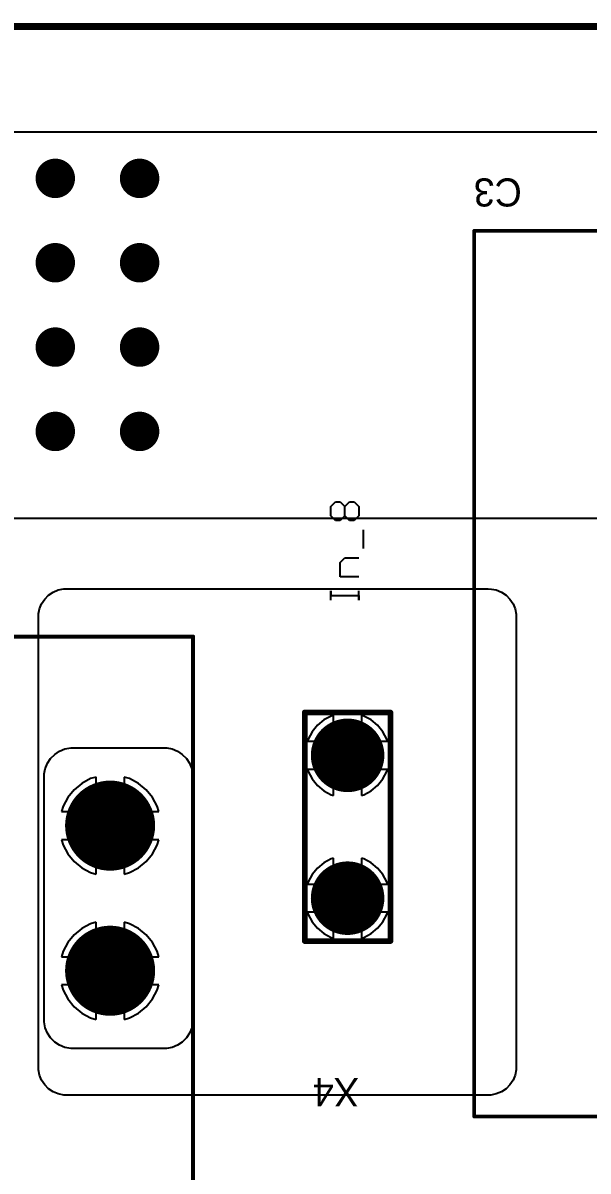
# Model space of a CAD drawing. Header units: millimetres. Extents: x 25 to 162, y 25 to 111.
# Drawn here: x 76.85 to 96.96, y 69.7 to 110.53 of the extents above; entities that cross this region are included whole.
import ezdxf

# ---------------------------------------------------------------- set-up
doc = ezdxf.new("R2010")
doc.units = ezdxf.units.MM
for name, color, linetype in [('BottomLayer', 5, 'Continuous'), ('BottomSolder', 6, 'Continuous'), ('Mechanical1', 6, 'Continuous'), ('MultiLayer', 9, 'Continuous'), ('PadHoleLayer', 156, 'Continuous'), ('TopLayer', 1, 'Continuous'), ('TopOverlay', 2, 'Continuous'), ('TopSolder', 216, 'Continuous'), ('ViaHoleLayer', 16, 'Continuous')]:
    doc.layers.add(name, color=color, linetype=linetype)

# ---------------------------------------------------------------- blocks, each defined once
blk = doc.blocks.new('MKP_W13_H24_L31_5_LS27_5_103')
at = {"layer": 'BottomLayer', "const_width": 1.25}
for points in [[(-14.36, 0, 1), (-13.11, 0, 1)], [(13.11, 0, 1), (14.36, 0, 1)]]:
    blk.add_lwpolyline(points, format="xyb", close=True, dxfattribs=at)
at = {"layer": 'BottomSolder', "const_width": 1.352}
for points in [[(-14.411, 0, 1), (-13.059, 0, 1)], [(13.059, 0, 1), (14.411, 0, 1)]]:
    blk.add_lwpolyline(points, format="xyb", close=True, dxfattribs=at)
at = {"layer": 'MultiLayer', "const_width": 1.25}
for points in [[(-14.36, 0, 1), (-13.11, 0, 1)], [(13.11, 0, 1), (14.36, 0, 1)]]:
    blk.add_lwpolyline(points, format="xyb", close=True, dxfattribs=at)
at = {"layer": 'PadHoleLayer', "const_width": 0.6}
for points in [[(-14.035, 0, 1), (-13.435, 0, 1)], [(13.435, 0, 1), (14.035, 0, 1)]]:
    blk.add_lwpolyline(points, format="xyb", close=True, dxfattribs=at)
at = {"layer": 'TopLayer', "const_width": 1.25}
for points in [[(-14.36, 0, 1), (-13.11, 0, 1)], [(13.11, 0, 1), (14.36, 0, 1)]]:
    blk.add_lwpolyline(points, format="xyb", close=True, dxfattribs=at)
at = {"layer": 'TopOverlay', "const_width": 0.127}
for points in [[(15.765, 6.5), (-15.735, 6.5)], [(-15.735, -6.5), (-15.735, 6.5)], [(15.765, -6.5), (15.765, 6.5)], [(15.765, -6.5), (-15.735, -6.5)]]:
    blk.add_lwpolyline(points, dxfattribs=at)
at = {"layer": 'TopOverlay', "const_width": 0.0635}
for points in [[(-15.767, 6.5, 1), (-15.703, 6.5, 1)], [(-15.767, 6.5, 1), (-15.703, 6.5, 1)], [(15.733, 6.5, 1), (15.797, 6.5, 1)], [(15.733, 6.5, 1), (15.797, 6.5, 1)], [(-15.767, -6.5, 1), (-15.703, -6.5, 1)], [(-15.767, -6.5, 1), (-15.703, -6.5, 1)], [(15.733, -6.5, 1), (15.797, -6.5, 1)], [(15.733, -6.5, 1), (15.797, -6.5, 1)]]:
    blk.add_lwpolyline(points, format="xyb", close=True, dxfattribs=at)
at = {"layer": 'TopSolder', "const_width": 1.352}
for points in [[(-14.411, 0, 1), (-13.059, 0, 1)], [(13.059, 0, 1), (14.411, 0, 1)]]:
    blk.add_lwpolyline(points, format="xyb", close=True, dxfattribs=at)
blk = doc.blocks.new('63849_1___________154719_1__123')
at = {"layer": 'BottomLayer', "const_width": 1.206}
for points in [[(-0.603, 0, 1), (0.603, 0, 1)], [(4.477, 0, 1), (5.683, 0, 1)]]:
    blk.add_lwpolyline(points, format="xyb", close=True, dxfattribs=at)
at = {"layer": 'BottomSolder', "const_width": 1.308}
for points in [[(-0.654, 0, 1), (0.654, 0, 1)], [(4.426, 0, 1), (5.734, 0, 1)]]:
    blk.add_lwpolyline(points, format="xyb", close=True, dxfattribs=at)
at = {"layer": 'MultiLayer', "const_width": 1.206}
for points in [[(-0.603, 0, 1), (0.603, 0, 1)], [(4.477, 0, 1), (5.683, 0, 1)]]:
    blk.add_lwpolyline(points, format="xyb", close=True, dxfattribs=at)
at = {"layer": 'PadHoleLayer', "const_width": 0.75}
for points in [[(-0.375, 0, 1), (0.375, 0, 1)], [(4.705, 0, 1), (5.455, 0, 1)]]:
    blk.add_lwpolyline(points, format="xyb", close=True, dxfattribs=at)
at = {"layer": 'TopLayer', "const_width": 1.206}
for points in [[(-0.603, 0, 1), (0.603, 0, 1)], [(4.477, 0, 1), (5.683, 0, 1)]]:
    blk.add_lwpolyline(points, format="xyb", close=True, dxfattribs=at)
at = {"layer": 'TopOverlay', "const_width": 0.203}
for points in [[(-1.524, 1.524), (6.604, 1.524)], [(-1.524, 1.524), (-1.524, -1.524)], [(6.604, 1.524), (6.604, -1.524)], [(-1.524, -1.524), (6.604, -1.524)]]:
    blk.add_lwpolyline(points, dxfattribs=at)
at = {"layer": 'TopOverlay', "const_width": 0.102}
for points in [[(-1.575, 1.524, 1), (-1.473, 1.524, 1)], [(-1.575, 1.524, 1), (-1.473, 1.524, 1)], [(6.553, 1.524, 1), (6.655, 1.524, 1)], [(6.553, 1.524, 1), (6.655, 1.524, 1)], [(-1.575, -1.524, 1), (-1.473, -1.524, 1)], [(-1.575, -1.524, 1), (-1.473, -1.524, 1)], [(6.553, -1.524, 1), (6.655, -1.524, 1)], [(6.553, -1.524, 1), (6.655, -1.524, 1)]]:
    blk.add_lwpolyline(points, format="xyb", close=True, dxfattribs=at)
at = {"layer": 'TopSolder', "const_width": 1.308}
for points in [[(-0.654, 0, 1), (0.654, 0, 1)], [(4.426, 0, 1), (5.734, 0, 1)]]:
    blk.add_lwpolyline(points, format="xyb", close=True, dxfattribs=at)
blk = doc.blocks.new('T92S11_127')
at = {"layer": 'BottomLayer', "const_width": 1.5}
for points in [[(4.67, -20.55, 1), (6.17, -20.55, 1)], [(9.83, -20.55, 1), (11.33, -20.55, 1)]]:
    blk.add_lwpolyline(points, format="xyb", close=True, dxfattribs=at)
at = {"layer": 'BottomSolder', "const_width": 1.602}
for points in [[(4.619, -20.55, 1), (6.221, -20.55, 1)], [(9.779, -20.55, 1), (11.381, -20.55, 1)]]:
    blk.add_lwpolyline(points, format="xyb", close=True, dxfattribs=at)
at = {"layer": 'MultiLayer', "const_width": 1.5}
for points in [[(4.67, -20.55, 1), (6.17, -20.55, 1)], [(9.83, -20.55, 1), (11.33, -20.55, 1)]]:
    blk.add_lwpolyline(points, format="xyb", close=True, dxfattribs=at)
at = {"layer": 'PadHoleLayer', "const_width": 1}
for points in [[(4.92, -20.55, 1), (5.92, -20.55, 1)], [(10.08, -20.55, 1), (11.08, -20.55, 1)]]:
    blk.add_lwpolyline(points, format="xyb", close=True, dxfattribs=at)
at = {"layer": 'TopLayer', "const_width": 1.5}
for points in [[(4.67, -20.55, 1), (6.17, -20.55, 1)], [(9.83, -20.55, 1), (11.33, -20.55, 1)]]:
    blk.add_lwpolyline(points, format="xyb", close=True, dxfattribs=at)
at = {"layer": 'TopOverlay', "const_width": 0.152}
for points in [[(17.3, 28.8), (17.3, -23.5)], [(-17.3, -23.5), (17.3, -23.5)]]:
    blk.add_lwpolyline(points, dxfattribs=at)
at = {"layer": 'TopOverlay', "const_width": 0.0762}
blk.add_lwpolyline([(17.262, -23.5, 1), (17.338, -23.5, 1)], format="xyb", close=True, dxfattribs=at)
blk.add_lwpolyline([(17.262, -23.5, 1), (17.338, -23.5, 1)], format="xyb", close=True, dxfattribs=at)
at = {"layer": 'TopSolder', "const_width": 1.602}
for points in [[(4.619, -20.55, 1), (6.221, -20.55, 1)], [(9.779, -20.55, 1), (11.381, -20.55, 1)]]:
    blk.add_lwpolyline(points, format="xyb", close=True, dxfattribs=at)

msp = doc.modelspace()

# ---------------------------------------------------------------- linework, layer by layer
at = {"layer": 'BottomLayer'}
for p, q in [((67.65, 106.65), (111.655, 106.65)), ((104.9, 92.9), (76.3, 92.9)), ((77.763, 90.177), (77.926, 90.286)), ((77.926, 90.286), (78.108, 90.362)), ((78.108, 90.362), (78.301, 90.4)), ((78.301, 90.4), (78.4, 90.4)), ((78.4, 90.4), (93.4, 90.4)), ((93.4, 90.4), (93.4, 90.4)), ((93.4, 90.4), (93.4, 90.4)), ((93.4, 90.4), (93.4, 90.4)), ((93.4, 90.4), (93.519, 90.396)), ((93.519, 90.396), (93.692, 90.362)), ((93.692, 90.362), (93.874, 90.286)), ((93.874, 90.286), (94.037, 90.177)), ((77.438, 89.692), (77.514, 89.874)), ((77.514, 89.874), (77.623, 90.037)), ((77.623, 90.037), (77.763, 90.177)), ((94.037, 90.177), (94.177, 90.037)), ((94.177, 90.037), (94.286, 89.874)), ((94.286, 89.874), (94.362, 89.692)), ((77.4, 89.4), (77.404, 89.519)), ((77.404, 89.519), (77.438, 89.692)), ((94.362, 89.692), (94.4, 89.498)), ((94.4, 89.498), (94.4, 89.4)), ((77.4, 73.4), (77.4, 89.4)), ((77.4, 89.4), (77.4, 89.4)), ((77.4, 89.4), (77.4, 89.4)), ((94.4, 89.4), (94.4, 73.4)), ((77.4, 73.301), (77.4, 73.4)), ((77.438, 73.108), (77.4, 73.301)), ((77.514, 72.926), (77.438, 73.108)), ((94.362, 73.108), (94.286, 72.926)), ((94.4, 73.301), (94.362, 73.108)), ((94.4, 73.4), (94.4, 73.4)), ((94.4, 73.4), (94.4, 73.301)), ((77.623, 72.763), (77.514, 72.926)), ((77.763, 72.623), (77.623, 72.763)), ((94.177, 72.763), (94.037, 72.623)), ((94.286, 72.926), (94.177, 72.763)), ((77.926, 72.514), (77.763, 72.623)), ((78.108, 72.438), (77.926, 72.514)), ((78.301, 72.4), (78.108, 72.438)), ((78.4, 72.4), (78.301, 72.4)), ((93.4, 72.4), (78.4, 72.4)), ((78.4, 72.4), (78.4, 72.4)), ((93.498, 72.4), (93.4, 72.4)), ((93.692, 72.438), (93.498, 72.4)), ((93.874, 72.514), (93.692, 72.438)), ((94.037, 72.623), (93.874, 72.514))]:
    msp.add_line(p, q, dxfattribs=at)
at = {"layer": 'BottomLayer', "const_width": 0.6}
for points in [[(77.7, 105, 1), (78.3, 105, 1)], [(80.7, 105, 1), (81.3, 105, 1)], [(77.7, 102, 1), (78.3, 102, 1)], [(80.7, 102, 1), (81.3, 102, 1)], [(77.7, 99, 1), (78.3, 99, 1)], [(80.7, 99, 1), (81.3, 99, 1)], [(77.7, 96, 1), (78.3, 96, 1)], [(80.7, 96, 1), (81.3, 96, 1)]]:
    msp.add_lwpolyline(points, format="xyb", close=True, dxfattribs=at)
at = {"layer": 'BottomSolder'}
for p, q in [((77.981, 84.516), (78.153, 84.63)), ((78.153, 84.63), (78.344, 84.71)), ((78.344, 84.71), (78.547, 84.75)), ((78.547, 84.75), (78.65, 84.75)), ((78.65, 84.75), (81.85, 84.75)), ((81.85, 84.75), (81.85, 84.75)), ((81.85, 84.75), (81.85, 84.75)), ((81.85, 84.75), (81.85, 84.75)), ((81.85, 84.75), (81.968, 84.747)), ((81.968, 84.747), (82.156, 84.71)), ((82.156, 84.71), (82.347, 84.63)), ((82.347, 84.63), (82.519, 84.516)), ((77.64, 84.006), (77.719, 84.197)), ((77.719, 84.197), (77.834, 84.369)), ((77.834, 84.369), (77.981, 84.516)), ((82.519, 84.516), (82.666, 84.369)), ((82.666, 84.369), (82.78, 84.197)), ((82.78, 84.197), (82.86, 84.006)), ((77.6, 83.7), (77.603, 83.817)), ((77.603, 83.817), (77.64, 84.006)), ((82.86, 84.006), (82.9, 83.803)), ((82.9, 83.803), (82.9, 83.7)), ((77.6, 75.1), (77.6, 83.7)), ((77.6, 83.7), (77.6, 83.7)), ((77.6, 83.7), (77.6, 83.7)), ((82.9, 83.7), (82.9, 75.1)), ((77.6, 74.997), (77.6, 75.1)), ((77.64, 74.794), (77.6, 74.997)), ((77.719, 74.603), (77.64, 74.794)), ((82.86, 74.794), (82.78, 74.603)), ((82.9, 74.997), (82.86, 74.794)), ((82.9, 75.1), (82.9, 75.1)), ((82.9, 75.1), (82.9, 74.997)), ((77.834, 74.431), (77.719, 74.603)), ((77.981, 74.284), (77.834, 74.431)), ((82.666, 74.431), (82.519, 74.284)), ((82.78, 74.603), (82.666, 74.431)), ((78.153, 74.169), (77.981, 74.284)), ((78.344, 74.09), (78.153, 74.169)), ((78.547, 74.05), (78.344, 74.09)), ((78.65, 74.05), (78.547, 74.05)), ((81.953, 74.05), (78.65, 74.05)), ((78.65, 74.05), (78.65, 74.05)), ((82.156, 74.09), (81.953, 74.05)), ((82.347, 74.169), (82.156, 74.09)), ((82.519, 74.284), (82.347, 74.169))]:
    msp.add_line(p, q, dxfattribs=at)
at = {"layer": 'BottomSolder', "const_width": 0.702}
for points in [[(77.649, 105, 1), (78.351, 105, 1)], [(80.649, 105, 1), (81.351, 105, 1)], [(77.649, 102, 1), (78.351, 102, 1)], [(80.649, 102, 1), (81.351, 102, 1)], [(77.649, 99, 1), (78.351, 99, 1)], [(80.649, 99, 1), (81.351, 99, 1)], [(77.649, 96, 1), (78.351, 96, 1)], [(80.649, 96, 1), (81.351, 96, 1)]]:
    msp.add_lwpolyline(points, format="xyb", close=True, dxfattribs=at)
at = {"layer": 'Mechanical1', "const_width": 0.254}
msp.add_lwpolyline([(25.4, 110.4), (161.4, 110.4)], dxfattribs=at)
at = {"layer": 'MultiLayer', "const_width": 0.6}
for points in [[(77.7, 105, 1), (78.3, 105, 1)], [(80.7, 105, 1), (81.3, 105, 1)], [(77.7, 102, 1), (78.3, 102, 1)], [(80.7, 102, 1), (81.3, 102, 1)], [(77.7, 99, 1), (78.3, 99, 1)], [(80.7, 99, 1), (81.3, 99, 1)], [(77.7, 96, 1), (78.3, 96, 1)], [(80.7, 96, 1), (81.3, 96, 1)]]:
    msp.add_lwpolyline(points, format="xyb", close=True, dxfattribs=at)
at = {"layer": 'TopLayer'}
for p, q in [((67.65, 106.65), (111.555, 106.65)), ((104.4, 92.9), (76.4, 92.9)), ((77.763, 90.177), (77.926, 90.286)), ((77.926, 90.286), (78.108, 90.362)), ((78.108, 90.362), (78.301, 90.4)), ((78.301, 90.4), (78.4, 90.4)), ((78.4, 90.4), (93.4, 90.4)), ((93.4, 90.4), (93.4, 90.4)), ((93.4, 90.4), (93.4, 90.4)), ((93.4, 90.4), (93.4, 90.4)), ((93.4, 90.4), (93.517, 90.396)), ((93.517, 90.396), (93.692, 90.362)), ((93.692, 90.362), (93.874, 90.286)), ((93.874, 90.286), (94.037, 90.177)), ((77.438, 89.692), (77.514, 89.874)), ((77.514, 89.874), (77.623, 90.037)), ((77.623, 90.037), (77.763, 90.177)), ((94.037, 90.177), (94.177, 90.037)), ((94.177, 90.037), (94.286, 89.874)), ((94.286, 89.874), (94.362, 89.692)), ((77.4, 89.4), (77.404, 89.518)), ((77.404, 89.518), (77.438, 89.692)), ((94.362, 89.692), (94.4, 89.498)), ((94.4, 89.498), (94.4, 89.4)), ((77.4, 73.4), (77.4, 89.4)), ((77.4, 89.4), (77.4, 89.4)), ((77.4, 89.4), (77.4, 89.4)), ((94.4, 89.4), (94.4, 73.4)), ((87.821, 85.879), (87.559, 85.739)), ((87.9, 85.903), (87.821, 85.879)), ((87.9, 84.98), (87.9, 85.903)), ((88.979, 85.879), (88.9, 85.903)), ((88.9, 85.903), (88.9, 84.98)), ((89.241, 85.739), (88.979, 85.879)), ((87.33, 85.55), (87.141, 85.321)), ((87.559, 85.739), (87.33, 85.55)), ((89.47, 85.55), (89.241, 85.739)), ((89.659, 85.321), (89.47, 85.55)), ((87.001, 85.059), (86.977, 84.98)), ((86.977, 84.98), (87.9, 84.98)), ((87.141, 85.321), (87.001, 85.059)), ((88.9, 84.98), (89.823, 84.98)), ((89.799, 85.059), (89.659, 85.321)), ((89.823, 84.98), (89.799, 85.059)), ((79.45, 83.709), (79.258, 83.651)), ((79.45, 82.48), (79.45, 83.709)), ((80.642, 83.651), (80.45, 83.709)), ((80.45, 83.709), (80.45, 82.48)), ((87.9, 83.98), (86.977, 83.98)), ((86.977, 83.98), (87.001, 83.901)), ((87.001, 83.901), (87.141, 83.639)), ((87.9, 83.057), (87.9, 83.98)), ((89.823, 83.98), (88.9, 83.98)), ((88.9, 83.98), (88.9, 83.057)), ((89.659, 83.639), (89.799, 83.901)), ((89.799, 83.901), (89.823, 83.98)), ((78.945, 83.484), (78.671, 83.259)), ((79.258, 83.651), (78.945, 83.484)), ((80.955, 83.484), (80.642, 83.651)), ((81.229, 83.259), (80.955, 83.484)), ((87.141, 83.639), (87.33, 83.41)), ((87.33, 83.41), (87.559, 83.221)), ((89.241, 83.221), (89.47, 83.41)), ((89.47, 83.41), (89.659, 83.639)), ((78.446, 82.985), (78.279, 82.672)), ((78.671, 83.259), (78.446, 82.985)), ((81.454, 82.985), (81.229, 83.259)), ((81.621, 82.672), (81.454, 82.985)), ((87.559, 83.221), (87.821, 83.081)), ((87.821, 83.081), (87.9, 83.057)), ((88.9, 83.057), (88.979, 83.081)), ((88.979, 83.081), (89.241, 83.221)), ((78.279, 82.672), (78.221, 82.48)), ((78.221, 82.48), (79.45, 82.48)), ((80.45, 82.48), (81.679, 82.48)), ((81.679, 82.48), (81.621, 82.672)), ((79.45, 81.48), (78.221, 81.48)), ((78.221, 81.48), (78.279, 81.288)), ((78.279, 81.288), (78.446, 80.975)), ((79.45, 80.251), (79.45, 81.48)), ((81.679, 81.48), (80.45, 81.48)), ((80.45, 81.48), (80.45, 80.251)), ((81.454, 80.975), (81.621, 81.288)), ((81.621, 81.288), (81.679, 81.48)), ((78.446, 80.975), (78.671, 80.701)), ((81.229, 80.701), (81.454, 80.975)), ((78.671, 80.701), (78.945, 80.476)), ((78.945, 80.476), (79.258, 80.309)), ((80.642, 80.309), (80.955, 80.476)), ((80.955, 80.476), (81.229, 80.701)), ((87.33, 80.47), (87.141, 80.241)), ((87.559, 80.659), (87.33, 80.47)), ((87.821, 80.799), (87.559, 80.659)), ((87.9, 80.823), (87.821, 80.799)), ((87.9, 79.9), (87.9, 80.823)), ((88.979, 80.799), (88.9, 80.823)), ((88.9, 80.823), (88.9, 79.9)), ((89.241, 80.659), (88.979, 80.799)), ((89.47, 80.47), (89.241, 80.659)), ((89.659, 80.241), (89.47, 80.47)), ((79.258, 80.309), (79.45, 80.251)), ((80.45, 80.251), (80.642, 80.309)), ((87.141, 80.241), (87.001, 79.979)), ((89.799, 79.979), (89.659, 80.241)), ((87.001, 79.979), (86.977, 79.9)), ((86.977, 79.9), (87.9, 79.9)), ((88.9, 79.9), (89.823, 79.9)), ((89.823, 79.9), (89.799, 79.979)), ((87.9, 78.9), (86.977, 78.9)), ((86.977, 78.9), (87.001, 78.821)), ((87.001, 78.821), (87.141, 78.559)), ((87.9, 77.977), (87.9, 78.9)), ((89.823, 78.9), (88.9, 78.9)), ((88.9, 78.9), (88.9, 77.977)), ((89.659, 78.559), (89.799, 78.821)), ((89.799, 78.821), (89.823, 78.9)), ((79.258, 78.491), (78.945, 78.324)), ((79.45, 78.549), (79.258, 78.491)), ((79.45, 77.32), (79.45, 78.549)), ((80.642, 78.491), (80.45, 78.549)), ((80.45, 78.549), (80.45, 77.32)), ((80.955, 78.324), (80.642, 78.491)), ((87.141, 78.559), (87.33, 78.33)), ((89.47, 78.33), (89.659, 78.559)), ((78.671, 78.099), (78.446, 77.825)), ((78.945, 78.324), (78.671, 78.099)), ((81.229, 78.099), (80.955, 78.324)), ((81.454, 77.825), (81.229, 78.099)), ((87.33, 78.33), (87.559, 78.141)), ((87.559, 78.141), (87.821, 78.001)), ((87.821, 78.001), (87.9, 77.977)), ((88.9, 77.977), (88.979, 78.001)), ((88.979, 78.001), (89.241, 78.141)), ((89.241, 78.141), (89.47, 78.33)), ((78.446, 77.825), (78.279, 77.512)), ((81.621, 77.512), (81.454, 77.825)), ((78.279, 77.512), (78.221, 77.32)), ((78.221, 77.32), (79.45, 77.32)), ((80.45, 77.32), (81.679, 77.32)), ((81.679, 77.32), (81.621, 77.512)), ((79.45, 76.32), (78.221, 76.32)), ((78.221, 76.32), (78.279, 76.128)), ((78.279, 76.128), (78.446, 75.815)), ((79.45, 75.091), (79.45, 76.32)), ((81.679, 76.32), (80.45, 76.32)), ((80.45, 76.32), (80.45, 75.091)), ((81.454, 75.815), (81.621, 76.128)), ((81.621, 76.128), (81.679, 76.32)), ((78.446, 75.815), (78.671, 75.541)), ((78.671, 75.541), (78.945, 75.316)), ((80.955, 75.316), (81.229, 75.541)), ((81.229, 75.541), (81.454, 75.815)), ((78.945, 75.316), (79.258, 75.149)), ((79.258, 75.149), (79.45, 75.091)), ((80.45, 75.091), (80.642, 75.149)), ((80.642, 75.149), (80.955, 75.316)), ((77.4, 73.301), (77.4, 73.4)), ((77.438, 73.108), (77.4, 73.301)), ((77.514, 72.926), (77.438, 73.108)), ((94.362, 73.108), (94.286, 72.926)), ((94.4, 73.301), (94.362, 73.108)), ((94.4, 73.4), (94.4, 73.4)), ((94.4, 73.4), (94.4, 73.301)), ((77.623, 72.763), (77.514, 72.926)), ((77.763, 72.623), (77.623, 72.763)), ((94.177, 72.763), (94.037, 72.623)), ((94.286, 72.926), (94.177, 72.763)), ((77.926, 72.514), (77.763, 72.623)), ((78.108, 72.438), (77.926, 72.514)), ((78.301, 72.4), (78.108, 72.438)), ((78.4, 72.4), (78.301, 72.4)), ((93.4, 72.4), (78.4, 72.4)), ((93.498, 72.4), (93.4, 72.4)), ((93.692, 72.438), (93.498, 72.4)), ((93.874, 72.514), (93.692, 72.438)), ((94.037, 72.623), (93.874, 72.514))]:
    msp.add_line(p, q, dxfattribs=at)
at = {"layer": 'TopLayer', "const_width": 0.6}
for points in [[(77.7, 105, 1), (78.3, 105, 1)], [(80.7, 105, 1), (81.3, 105, 1)], [(77.7, 102, 1), (78.3, 102, 1)], [(80.7, 102, 1), (81.3, 102, 1)], [(77.7, 99, 1), (78.3, 99, 1)], [(80.7, 99, 1), (81.3, 99, 1)], [(77.7, 96, 1), (78.3, 96, 1)], [(80.7, 96, 1), (81.3, 96, 1)]]:
    msp.add_lwpolyline(points, format="xyb", close=True, dxfattribs=at)
at = {"layer": 'TopOverlay'}
for p, q in [((87.8, 93.332), (87.967, 93.499)), ((87.8, 92.999), (87.8, 93.332)), ((87.967, 93.499), (88.134, 93.499)), ((88.134, 93.499), (88.3, 93.332)), ((88.3, 93.332), (88.467, 93.499)), ((88.3, 92.999), (88.3, 93.332)), ((88.467, 93.499), (88.633, 93.499)), ((88.633, 93.499), (88.8, 93.332)), ((88.8, 93.332), (88.8, 92.999)), ((87.967, 92.832), (87.8, 92.999)), ((88.134, 92.832), (87.967, 92.832)), ((88.3, 92.999), (88.134, 92.832)), ((88.467, 92.832), (88.3, 92.999)), ((88.633, 92.832), (88.467, 92.832)), ((88.8, 92.999), (88.633, 92.832)), ((88.967, 91.833), (88.967, 92.499)), ((88.134, 91.333), (88.3, 91.5)), ((88.3, 91.5), (88.8, 91.5)), ((88.134, 90.833), (88.134, 91.333)), ((88.8, 90.833), (88.134, 90.833)), ((87.8, 90), (87.8, 90.333)), ((87.8, 90.333), (87.8, 90.167)), ((88.8, 90), (88.8, 90.333)), ((87.8, 90.167), (88.8, 90.167)), ((88.8, 90.167), (88.8, 90))]:
    msp.add_line(p, q, dxfattribs=at)
at = {"layer": 'TopSolder', "const_width": 0.702}
for points in [[(77.649, 105, 1), (78.351, 105, 1)], [(80.649, 105, 1), (81.351, 105, 1)], [(77.649, 102, 1), (78.351, 102, 1)], [(80.649, 102, 1), (81.351, 102, 1)], [(77.649, 99, 1), (78.351, 99, 1)], [(80.649, 99, 1), (81.351, 99, 1)], [(77.649, 96, 1), (78.351, 96, 1)], [(80.649, 96, 1), (81.351, 96, 1)]]:
    msp.add_lwpolyline(points, format="xyb", close=True, dxfattribs=at)
at = {"layer": 'ViaHoleLayer', "const_width": 0.35}
for points in [[(77.825, 105, 1), (78.175, 105, 1)], [(80.825, 105, 1), (81.175, 105, 1)], [(77.825, 102, 1), (78.175, 102, 1)], [(80.825, 102, 1), (81.175, 102, 1)], [(77.825, 99, 1), (78.175, 99, 1)], [(80.825, 99, 1), (81.175, 99, 1)], [(77.825, 96, 1), (78.175, 96, 1)], [(80.825, 96, 1), (81.175, 96, 1)]]:
    msp.add_lwpolyline(points, format="xyb", close=True, dxfattribs=at)

# ---------------------------------------------------------------- block references
for name, p, rotation in [('MKP_W13_H24_L31_5_LS27_5_103', (99.4, 87.4), 270), ('T92S11_127', (59.4, 71.4), 90), ('63849_1___________154719_1__123', (88.4, 79.4), 90)]:
    msp.add_blockref(name, p, dxfattribs=dict(rotation=rotation))

# ---------------------------------------------------------------- texts
at = {"layer": 'TopOverlay'}
for s, p in [('C3', (94.6, 105)), ('X4', (88.8, 73))]:
    msp.add_text(s, height=1, rotation=180, dxfattribs=at).set_placement(p)

doc.saveas('drawing.dxf')
